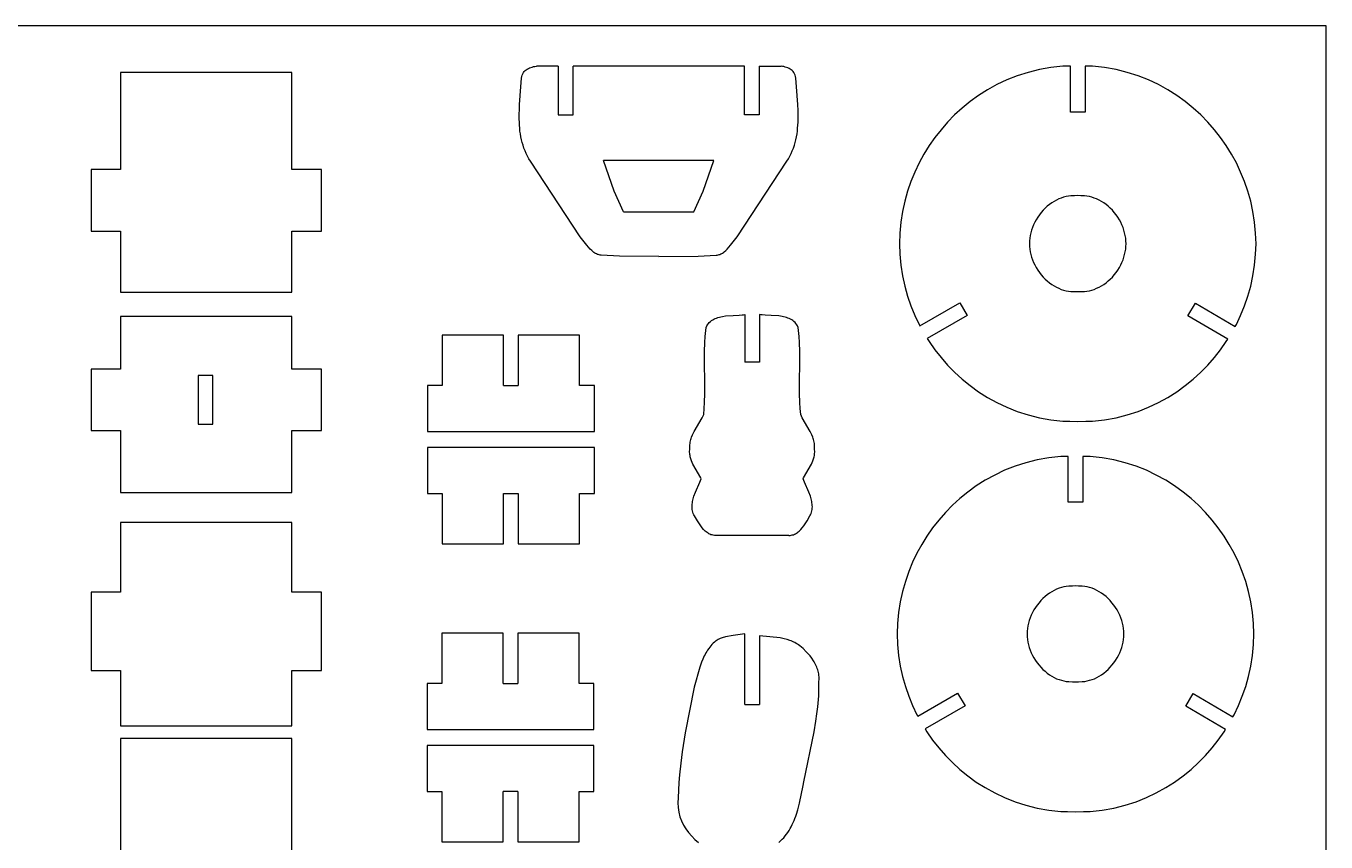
# Model space of a CAD drawing. Extents: x -103 to 103, y -133 to 133.
# Drawn here: x 0.7 to 103.2, y 68.8 to 133.2 of the extents above; entities that cross this region are included whole.
import ezdxf

# ---------------------------------------------------------------- set-up
doc = ezdxf.new("R2010")
doc.units = 0
doc.header["$MEASUREMENT"] = 0
doc.layers.get('0').update_dxf_attribs({"linetype": 'CONTINUOUS'})

msp = doc.modelspace()

# ---------------------------------------------------------------- linework, layer by layer
for p, q in [((103.17, 133.17), (-103.5, 133.17)), ((103.17, 7.83), (103.17, 133.17)), ((21.67, 129.5), (8.17, 129.5)), ((8.17, 129.5), (8.17, 121.84)), ((21.67, 121.84), (21.67, 129.5)), ((39.76, 129.06), (39.79, 129.19)), ((39.79, 129.19), (39.83, 129.3)), ((39.83, 129.3), (39.87, 129.4)), ((39.87, 129.4), (39.93, 129.49)), ((39.93, 129.49), (39.99, 129.58)), ((39.99, 129.58), (40.06, 129.65)), ((40.06, 129.65), (40.14, 129.72)), ((40.14, 129.72), (40.22, 129.77)), ((40.22, 129.77), (40.31, 129.82)), ((40.31, 129.82), (40.41, 129.87)), ((40.41, 129.87), (40.51, 129.9)), ((40.51, 129.9), (40.61, 129.93)), ((40.61, 129.93), (40.72, 129.96)), ((40.72, 129.96), (40.83, 129.98)), ((40.83, 129.98), (40.94, 130)), ((42.66, 130), (40.94, 130)), ((42.66, 130), (42.67, 126.17)), ((57.33, 130), (43.83, 130)), ((43.83, 126.17), (43.83, 130)), ((57.34, 126.17), (57.33, 130)), ((58.5, 130), (58.5, 126.17)), ((58.5, 130), (60.22, 130)), ((60.33, 129.98), (60.22, 130)), ((60.44, 129.96), (60.33, 129.98)), ((60.55, 129.93), (60.44, 129.96)), ((60.65, 129.9), (60.55, 129.93)), ((60.75, 129.87), (60.65, 129.9)), ((60.85, 129.82), (60.75, 129.87)), ((60.94, 129.77), (60.85, 129.82)), ((61.02, 129.72), (60.94, 129.77)), ((61.1, 129.65), (61.02, 129.72)), ((61.17, 129.58), (61.1, 129.65)), ((61.23, 129.49), (61.17, 129.58)), ((61.29, 129.4), (61.23, 129.49)), ((61.33, 129.3), (61.29, 129.4)), ((61.37, 129.19), (61.33, 129.3)), ((61.4, 129.06), (61.37, 129.19)), ((78.83, 129.23), (78.01, 128.91)), ((79.69, 129.51), (78.83, 129.23)), ((80.58, 129.73), (79.69, 129.51)), ((81.49, 129.89), (80.58, 129.73)), ((82.44, 129.99), (81.49, 129.89)), ((82.98, 130.01), (82.44, 129.99)), ((83.02, 130.01), (82.98, 130.01)), ((83.02, 126.38), (83.02, 130.01)), ((84.23, 130.01), (84.18, 130.01)), ((84.18, 130.01), (84.18, 126.38)), ((84.77, 129.99), (84.23, 130.01)), ((85.71, 129.89), (84.77, 129.99)), ((86.63, 129.73), (85.71, 129.89)), ((87.51, 129.51), (86.63, 129.73)), ((88.37, 129.23), (87.51, 129.51)), ((89.19, 128.91), (88.37, 129.23)), ((39.62, 126.98), (39.72, 128.38)), ((39.72, 128.38), (39.76, 129.06)), ((61.44, 128.38), (61.4, 129.06)), ((61.54, 126.98), (61.44, 128.38)), ((76.49, 128.12), (75.79, 127.68)), ((77.23, 128.54), (76.49, 128.12)), ((78.01, 128.91), (77.23, 128.54)), ((89.97, 128.54), (89.19, 128.91)), ((90.71, 128.12), (89.97, 128.54)), ((91.41, 127.68), (90.71, 128.12)), ((75.12, 127.2), (74.5, 126.69)), ((75.79, 127.68), (75.12, 127.2)), ((92.08, 127.2), (91.41, 127.68)), ((92.71, 126.69), (92.08, 127.2)), ((39.59, 126.28), (39.6, 126.51)), ((39.59, 126.04), (39.59, 126.28)), ((39.59, 125.81), (39.59, 126.04)), ((39.6, 126.51), (39.62, 126.98)), ((42.67, 126.17), (43.83, 126.17)), ((58.5, 126.17), (57.34, 126.17)), ((61.56, 126.51), (61.54, 126.98)), ((61.57, 126.28), (61.56, 126.51)), ((61.57, 126.04), (61.57, 126.28)), ((61.57, 125.81), (61.57, 126.04)), ((73.9, 126.15), (73.35, 125.58)), ((74.5, 126.69), (73.9, 126.15)), ((84.18, 126.38), (83.02, 126.38)), ((93.3, 126.15), (92.71, 126.69)), ((93.85, 125.58), (93.3, 126.15)), ((39.6, 125.57), (39.59, 125.81)), ((39.61, 125.34), (39.6, 125.57)), ((39.63, 125.11), (39.61, 125.34)), ((39.65, 124.88), (39.63, 125.11)), ((61.51, 124.88), (61.53, 125.11)), ((61.53, 125.11), (61.55, 125.34)), ((61.55, 125.34), (61.56, 125.57)), ((61.56, 125.57), (61.57, 125.81)), ((72.83, 124.99), (72.35, 124.37)), ((73.35, 125.58), (72.83, 124.99)), ((94.37, 124.99), (93.85, 125.58)), ((94.86, 124.37), (94.37, 124.99)), ((39.68, 124.65), (39.65, 124.88)), ((39.72, 124.42), (39.68, 124.65)), ((39.77, 124.2), (39.72, 124.42)), ((39.83, 123.98), (39.77, 124.2)), ((39.89, 123.76), (39.83, 123.98)), ((61.27, 123.76), (61.34, 123.98)), ((61.34, 123.98), (61.39, 124.2)), ((61.39, 124.2), (61.44, 124.42)), ((61.44, 124.42), (61.48, 124.65)), ((61.48, 124.65), (61.51, 124.88)), ((72.35, 124.37), (71.9, 123.73)), ((95.3, 123.73), (94.86, 124.37)), ((39.96, 123.54), (39.89, 123.76)), ((40.05, 123.33), (39.96, 123.54)), ((40.14, 123.11), (40.05, 123.33)), ((40.25, 122.91), (40.14, 123.11)), ((60.91, 122.91), (61.02, 123.11)), ((61.02, 123.11), (61.11, 123.33)), ((61.11, 123.33), (61.2, 123.54)), ((61.2, 123.54), (61.27, 123.76)), ((71.48, 123.06), (71.1, 122.37)), ((71.9, 123.73), (71.48, 123.06)), ((95.72, 123.06), (95.3, 123.73)), ((96.1, 122.37), (95.72, 123.06)), ((40.36, 122.7), (40.25, 122.91)), ((40.49, 122.5), (40.36, 122.7)), ((44.39, 116.55), (40.49, 122.5)), ((54.93, 122.57), (46.23, 122.57)), ((47.08, 120.15), (46.23, 122.57)), ((54.08, 120.15), (54.93, 122.57)), ((56.77, 116.55), (60.67, 122.5)), ((60.67, 122.5), (60.8, 122.7)), ((60.8, 122.7), (60.91, 122.91)), ((71.1, 122.37), (70.76, 121.65)), ((96.44, 121.65), (96.1, 122.37)), ((5.86, 121.84), (5.86, 116.99)), ((8.17, 121.84), (5.86, 121.84)), ((24.01, 121.84), (21.67, 121.84)), ((24.01, 116.99), (24.01, 121.84)), ((70.46, 120.91), (70.19, 120.14)), ((70.76, 121.65), (70.46, 120.91)), ((96.74, 120.91), (96.44, 121.65)), ((97.01, 120.14), (96.74, 120.91)), ((47.81, 118.5), (47.08, 120.15)), ((53.35, 118.5), (54.08, 120.15)), ((70.19, 120.14), (69.97, 119.35)), ((97.23, 119.35), (97.01, 120.14)), ((69.97, 119.35), (69.79, 118.54)), ((81.2, 118.95), (81.04, 118.8)), ((81.38, 119.09), (81.2, 118.95)), ((81.55, 119.22), (81.38, 119.09)), ((81.74, 119.33), (81.55, 119.22)), ((81.92, 119.44), (81.74, 119.33)), ((82.11, 119.53), (81.92, 119.44)), ((82.3, 119.6), (82.11, 119.53)), ((82.49, 119.66), (82.3, 119.6)), ((82.68, 119.71), (82.49, 119.66)), ((82.87, 119.74), (82.68, 119.71)), ((83.07, 119.76), (82.87, 119.74)), ((83.36, 119.77), (83.07, 119.76)), ((83.6, 119.79), (83.36, 119.77)), ((83.84, 119.77), (83.6, 119.79)), ((84.13, 119.76), (83.84, 119.77)), ((84.33, 119.74), (84.13, 119.76)), ((84.52, 119.71), (84.33, 119.74)), ((84.71, 119.66), (84.52, 119.71)), ((84.9, 119.6), (84.71, 119.66)), ((85.09, 119.53), (84.9, 119.6)), ((85.28, 119.44), (85.09, 119.53)), ((85.47, 119.33), (85.28, 119.44)), ((85.65, 119.22), (85.47, 119.33)), ((85.83, 119.09), (85.65, 119.22)), ((86, 118.95), (85.83, 119.09)), ((86.17, 118.8), (86, 118.95)), ((97.41, 118.54), (97.23, 119.35)), ((47.81, 118.5), (53.35, 118.5)), ((69.79, 118.54), (69.66, 117.7)), ((80.33, 117.89), (80.22, 117.69)), ((80.45, 118.09), (80.33, 117.89)), ((80.58, 118.28), (80.45, 118.09)), ((80.72, 118.46), (80.58, 118.28)), ((80.88, 118.63), (80.72, 118.46)), ((81.04, 118.8), (80.88, 118.63)), ((86.33, 118.63), (86.17, 118.8)), ((86.48, 118.46), (86.33, 118.63)), ((86.62, 118.28), (86.48, 118.46)), ((86.75, 118.09), (86.62, 118.28)), ((86.88, 117.89), (86.75, 118.09)), ((86.99, 117.69), (86.88, 117.89)), ((97.54, 117.7), (97.41, 118.54)), ((5.86, 116.99), (8.17, 116.99)), ((8.17, 116.99), (8.17, 112.17)), ((21.67, 112.17), (21.67, 116.99)), ((21.67, 116.99), (24.01, 116.99)), ((69.58, 116.84), (69.56, 116)), ((69.66, 117.7), (69.58, 116.84)), ((79.9, 116.85), (79.85, 116.64)), ((79.96, 117.06), (79.9, 116.85)), ((80.03, 117.27), (79.96, 117.06)), ((80.12, 117.48), (80.03, 117.27)), ((80.22, 117.69), (80.12, 117.48)), ((87.09, 117.48), (86.99, 117.69)), ((87.17, 117.27), (87.09, 117.48)), ((87.24, 117.06), (87.17, 117.27)), ((87.3, 116.85), (87.24, 117.06)), ((87.35, 116.64), (87.3, 116.85)), ((97.62, 116.84), (97.54, 117.7)), ((97.65, 116), (97.62, 116.84)), ((44.93, 115.87), (44.39, 116.55)), ((45.19, 115.56), (44.93, 115.87)), ((55.97, 115.56), (56.24, 115.87)), ((56.24, 115.87), (56.77, 116.55)), ((69.56, 116), (69.58, 115.17)), ((79.8, 116.22), (79.79, 116)), ((79.79, 116), (79.8, 115.79)), ((79.82, 116.43), (79.8, 116.22)), ((79.8, 115.79), (79.82, 115.58)), ((79.85, 116.64), (79.82, 116.43)), ((87.38, 116.43), (87.35, 116.64)), ((87.4, 116.22), (87.38, 116.43)), ((87.38, 115.58), (87.4, 115.79)), ((87.41, 116), (87.4, 116.22)), ((87.4, 115.79), (87.41, 116)), ((97.62, 115.17), (97.65, 116)), ((45.3, 115.45), (45.19, 115.56)), ((45.42, 115.35), (45.3, 115.45)), ((45.48, 115.31), (45.42, 115.35)), ((45.55, 115.26), (45.48, 115.31)), ((45.61, 115.23), (45.55, 115.26)), ((45.68, 115.19), (45.61, 115.23)), ((45.75, 115.16), (45.68, 115.19)), ((45.82, 115.14), (45.75, 115.16)), ((45.9, 115.11), (45.82, 115.14)), ((45.98, 115.1), (45.9, 115.11)), ((46.06, 115.09), (45.98, 115.1)), ((47.49, 115.01), (46.06, 115.09)), ((50.58, 115), (47.49, 115.01)), ((50.58, 115), (53.68, 115.01)), ((53.68, 115.01), (55.1, 115.09)), ((55.1, 115.09), (55.18, 115.1)), ((55.18, 115.1), (55.26, 115.11)), ((55.26, 115.11), (55.34, 115.14)), ((55.34, 115.14), (55.41, 115.16)), ((55.41, 115.16), (55.48, 115.19)), ((55.48, 115.19), (55.55, 115.23)), ((55.55, 115.23), (55.62, 115.26)), ((55.62, 115.26), (55.68, 115.31)), ((55.68, 115.31), (55.74, 115.35)), ((55.74, 115.35), (55.86, 115.45)), ((55.86, 115.45), (55.97, 115.56)), ((69.58, 115.17), (69.66, 114.31)), ((79.82, 115.58), (79.85, 115.37)), ((79.85, 115.37), (79.9, 115.16)), ((79.9, 115.16), (79.96, 114.94)), ((79.96, 114.94), (80.03, 114.73)), ((87.17, 114.73), (87.24, 114.94)), ((87.24, 114.94), (87.3, 115.16)), ((87.3, 115.16), (87.35, 115.37)), ((87.35, 115.37), (87.38, 115.58)), ((97.54, 114.31), (97.62, 115.17)), ((69.66, 114.31), (69.79, 113.47)), ((80.03, 114.73), (80.12, 114.52)), ((80.12, 114.52), (80.22, 114.32)), ((80.22, 114.32), (80.33, 114.11)), ((80.33, 114.11), (80.45, 113.92)), ((80.45, 113.92), (80.58, 113.73)), ((80.58, 113.73), (80.72, 113.55)), ((86.48, 113.55), (86.62, 113.73)), ((86.62, 113.73), (86.75, 113.92)), ((86.75, 113.92), (86.88, 114.11)), ((86.88, 114.11), (86.99, 114.32)), ((86.99, 114.32), (87.09, 114.52)), ((87.09, 114.52), (87.17, 114.73)), ((97.41, 113.47), (97.54, 114.31)), ((69.79, 113.47), (69.97, 112.65)), ((80.72, 113.55), (80.88, 113.37)), ((80.88, 113.37), (81.04, 113.21)), ((81.04, 113.21), (81.2, 113.06)), ((81.2, 113.06), (81.38, 112.91)), ((81.38, 112.91), (81.55, 112.79)), ((81.55, 112.79), (81.74, 112.67)), ((85.47, 112.67), (85.65, 112.79)), ((85.65, 112.79), (85.83, 112.91)), ((85.83, 112.91), (86, 113.06)), ((86, 113.06), (86.17, 113.21)), ((86.17, 113.21), (86.33, 113.37)), ((86.33, 113.37), (86.48, 113.55)), ((97.23, 112.65), (97.41, 113.47)), ((8.17, 112.17), (21.67, 112.17)), ((69.97, 112.65), (70.19, 111.86)), ((70.19, 111.86), (70.46, 111.09)), ((81.74, 112.67), (81.92, 112.57)), ((81.92, 112.57), (82.11, 112.48)), ((82.11, 112.48), (82.3, 112.4)), ((82.3, 112.4), (82.49, 112.34)), ((82.49, 112.34), (82.68, 112.29)), ((82.68, 112.29), (82.87, 112.26)), ((82.87, 112.26), (83.07, 112.24)), ((83.07, 112.24), (83.36, 112.23)), ((83.36, 112.23), (83.6, 112.22)), ((83.6, 112.22), (83.84, 112.23)), ((83.84, 112.23), (84.13, 112.24)), ((84.13, 112.24), (84.33, 112.26)), ((84.33, 112.26), (84.52, 112.29)), ((84.52, 112.29), (84.71, 112.34)), ((84.71, 112.34), (84.9, 112.4)), ((84.9, 112.4), (85.09, 112.48)), ((85.09, 112.48), (85.28, 112.57)), ((85.28, 112.57), (85.47, 112.67)), ((96.74, 111.09), (97.01, 111.86)), ((97.01, 111.86), (97.23, 112.65)), ((70.46, 111.09), (70.76, 110.35)), ((71.17, 109.52), (74.31, 111.33)), ((74.31, 111.33), (74.89, 110.33)), ((92.29, 110.3), (92.87, 111.3)), ((92.87, 111.3), (96.01, 109.48)), ((96.44, 110.35), (96.74, 111.09)), ((21.67, 110.27), (8.17, 110.27)), ((8.17, 110.27), (8.17, 106.11)), ((21.67, 106.11), (21.67, 110.27)), ((54.43, 109.61), (54.5, 109.7)), ((54.5, 109.7), (54.57, 109.79)), ((54.57, 109.79), (54.66, 109.87)), ((54.66, 109.87), (54.74, 109.94)), ((54.74, 109.94), (54.84, 110)), ((54.84, 110), (54.93, 110.05)), ((54.93, 110.05), (55.03, 110.1)), ((55.03, 110.1), (55.14, 110.14)), ((55.14, 110.14), (55.25, 110.18)), ((55.25, 110.18), (55.36, 110.21)), ((55.36, 110.21), (55.48, 110.24)), ((55.48, 110.24), (55.6, 110.26)), ((55.6, 110.26), (55.84, 110.3)), ((55.84, 110.3), (56.46, 110.35)), ((56.46, 110.35), (56.93, 110.37)), ((56.93, 110.37), (57.15, 110.39)), ((57.15, 110.39), (57.26, 110.4)), ((57.26, 110.4), (57.37, 110.42)), ((57.37, 110.42), (57.37, 106.67)), ((58.53, 110.42), (58.53, 106.67)), ((58.64, 110.4), (58.53, 110.42)), ((58.74, 110.39), (58.64, 110.4)), ((58.97, 110.37), (58.74, 110.39)), ((59.44, 110.35), (58.97, 110.37)), ((60.06, 110.3), (59.44, 110.35)), ((60.3, 110.26), (60.06, 110.3)), ((60.42, 110.24), (60.3, 110.26)), ((60.54, 110.21), (60.42, 110.24)), ((60.65, 110.18), (60.54, 110.21)), ((60.76, 110.14), (60.65, 110.18)), ((60.86, 110.1), (60.76, 110.14)), ((60.97, 110.05), (60.86, 110.1)), ((61.06, 110), (60.97, 110.05)), ((61.16, 109.94), (61.06, 110)), ((61.24, 109.87), (61.16, 109.94)), ((61.33, 109.79), (61.24, 109.87)), ((61.4, 109.7), (61.33, 109.79)), ((61.47, 109.61), (61.4, 109.7)), ((70.76, 110.35), (71.1, 109.64)), ((71.1, 109.64), (71.17, 109.52)), ((74.89, 110.33), (71.75, 108.52)), ((95.43, 108.48), (92.29, 110.3)), ((96.01, 109.48), (96.1, 109.64)), ((96.1, 109.64), (96.44, 110.35)), ((38.35, 108.79), (33.52, 108.79)), ((33.52, 108.79), (33.52, 104.81)), ((38.35, 104.81), (38.35, 108.79)), ((44.35, 108.79), (39.51, 108.79)), ((39.51, 108.79), (39.51, 104.81)), ((44.35, 104.81), (44.35, 108.79)), ((54.22, 108.21), (54.25, 108.69)), ((54.25, 108.69), (54.29, 109.16)), ((54.29, 109.16), (54.32, 109.39)), ((54.32, 109.39), (54.37, 109.51)), ((54.37, 109.51), (54.43, 109.61)), ((61.53, 109.51), (61.47, 109.61)), ((61.58, 109.39), (61.53, 109.51)), ((61.61, 109.16), (61.58, 109.39)), ((61.65, 108.69), (61.61, 109.16)), ((61.68, 108.21), (61.65, 108.69)), ((54.2, 107.5), (54.22, 108.21)), ((61.7, 107.5), (61.68, 108.21)), ((71.75, 108.52), (71.9, 108.28)), ((71.9, 108.28), (72.35, 107.64)), ((72.35, 107.64), (72.83, 107.02)), ((94.37, 107.02), (94.86, 107.64)), ((94.86, 107.64), (95.3, 108.28)), ((95.3, 108.28), (95.43, 108.48)), ((54.21, 104.18), (54.2, 107.5)), ((58.53, 106.67), (57.37, 106.67)), ((61.69, 104.18), (61.7, 107.5)), ((72.83, 107.02), (73.35, 106.43)), ((93.85, 106.43), (94.37, 107.02)), ((8.17, 106.11), (5.85, 106.11)), ((5.85, 106.11), (5.85, 101.27)), ((14.28, 105.6), (14.28, 101.77)), ((15.44, 105.6), (14.28, 105.6)), ((15.44, 101.77), (15.44, 105.6)), ((24.01, 106.11), (21.67, 106.11)), ((24.01, 101.27), (24.01, 106.11)), ((73.35, 106.43), (73.9, 105.86)), ((73.9, 105.86), (74.5, 105.32)), ((92.71, 105.32), (93.3, 105.86)), ((93.3, 105.86), (93.85, 106.43)), ((32.37, 104.81), (32.37, 101.19)), ((33.52, 104.81), (32.37, 104.81)), ((38.35, 104.81), (39.51, 104.81)), ((45.51, 104.81), (44.35, 104.81)), ((45.51, 101.19), (45.51, 104.81)), ((74.5, 105.32), (75.12, 104.81)), ((75.12, 104.81), (75.79, 104.33)), ((91.41, 104.33), (92.08, 104.81)), ((92.08, 104.81), (92.71, 105.32)), ((54.17, 103), (54.19, 103.47)), ((54.19, 103.47), (54.21, 104.18)), ((61.71, 103.47), (61.69, 104.18)), ((61.73, 103), (61.71, 103.47)), ((75.79, 104.33), (76.49, 103.88)), ((76.49, 103.88), (77.23, 103.47)), ((77.23, 103.47), (78.01, 103.1)), ((89.19, 103.1), (89.97, 103.47)), ((89.97, 103.47), (90.71, 103.88)), ((90.71, 103.88), (91.41, 104.33)), ((54, 102.26), (54.13, 102.53)), ((54.13, 102.53), (54.17, 103)), ((61.77, 102.53), (61.73, 103)), ((61.9, 102.26), (61.77, 102.53)), ((78.01, 103.1), (78.83, 102.77)), ((78.83, 102.77), (79.69, 102.5)), ((79.69, 102.5), (80.58, 102.27)), ((86.63, 102.27), (87.51, 102.5)), ((87.51, 102.5), (88.37, 102.77)), ((88.37, 102.77), (89.19, 103.1)), ((14.28, 101.77), (15.44, 101.77)), ((53.38, 101.2), (54, 102.26)), ((62.52, 101.2), (61.9, 102.26)), ((80.58, 102.27), (81.49, 102.11)), ((81.49, 102.11), (82.44, 102.01)), ((82.44, 102.01), (82.98, 102)), ((82.98, 102), (83.6, 101.97)), ((83.6, 101.97), (84.23, 102)), ((84.23, 102), (84.77, 102.01)), ((84.77, 102.01), (85.71, 102.11)), ((85.71, 102.11), (86.63, 102.27)), ((5.85, 101.27), (8.17, 101.27)), ((8.17, 101.27), (8.17, 96.38)), ((21.67, 101.27), (24.01, 101.27)), ((21.67, 96.38), (21.67, 101.27)), ((32.37, 101.19), (45.51, 101.19)), ((53.07, 100.35), (53.09, 100.45)), ((53.09, 100.45), (53.11, 100.55)), ((53.11, 100.55), (53.14, 100.64)), ((53.14, 100.64), (53.17, 100.74)), ((53.17, 100.74), (53.25, 100.92)), ((53.25, 100.92), (53.38, 101.2)), ((62.65, 100.92), (62.52, 101.2)), ((62.73, 100.74), (62.65, 100.92)), ((62.76, 100.64), (62.73, 100.74)), ((62.79, 100.55), (62.76, 100.64)), ((62.81, 100.45), (62.79, 100.55)), ((62.83, 100.35), (62.81, 100.45)), ((32.37, 99.94), (32.37, 96.31)), ((45.51, 99.94), (32.37, 99.94)), ((45.51, 96.31), (45.51, 99.94)), ((53.02, 99.64), (53.03, 99.74)), ((53.02, 99.55), (53.02, 99.64)), ((53.03, 99.46), (53.02, 99.55)), ((53.03, 100.04), (53.04, 100.15)), ((53.03, 99.94), (53.03, 100.04)), ((53.04, 99.83), (53.03, 99.94)), ((53.03, 99.74), (53.04, 99.83)), ((53.04, 99.37), (53.03, 99.46)), ((53.04, 100.15), (53.05, 100.25)), ((53.05, 99.29), (53.04, 99.37)), ((53.05, 100.25), (53.07, 100.35)), ((62.85, 100.25), (62.83, 100.35)), ((62.86, 100.15), (62.85, 100.25)), ((62.85, 99.29), (62.86, 99.37)), ((62.87, 100.04), (62.86, 100.15)), ((62.86, 99.83), (62.87, 99.94)), ((62.87, 99.74), (62.86, 99.83)), ((62.86, 99.37), (62.87, 99.46)), ((62.87, 99.94), (62.87, 100.04)), ((62.88, 99.64), (62.87, 99.74)), ((62.87, 99.46), (62.88, 99.55)), ((62.88, 99.55), (62.88, 99.64)), ((53.07, 99.2), (53.05, 99.29)), ((53.11, 99.03), (53.07, 99.2)), ((53.17, 98.87), (53.11, 99.03)), ((53.27, 98.62), (53.17, 98.87)), ((53.9, 97.55), (53.27, 98.62)), ((62, 97.55), (62.63, 98.62)), ((62.63, 98.62), (62.73, 98.87)), ((62.73, 98.87), (62.79, 99.03)), ((62.79, 99.03), (62.83, 99.2)), ((62.83, 99.2), (62.85, 99.29)), ((78.66, 98.46), (77.84, 98.13)), ((79.51, 98.73), (78.66, 98.46)), ((80.4, 98.96), (79.51, 98.73)), ((81.32, 99.12), (80.4, 98.96)), ((82.26, 99.22), (81.32, 99.12)), ((82.8, 99.23), (82.26, 99.22)), ((82.85, 99.23), (82.8, 99.23)), ((82.85, 95.61), (82.85, 99.23)), ((84.05, 99.23), (84.01, 99.23)), ((84.01, 99.23), (84.01, 95.61)), ((84.59, 99.22), (84.05, 99.23)), ((85.53, 99.12), (84.59, 99.22)), ((86.45, 98.96), (85.53, 99.12)), ((87.34, 98.73), (86.45, 98.96)), ((88.2, 98.46), (87.34, 98.73)), ((89.01, 98.13), (88.2, 98.46)), ((53.82, 97.19), (53.94, 97.47)), ((53.94, 97.47), (53.9, 97.55)), ((61.96, 97.47), (62, 97.55)), ((62.07, 97.19), (61.96, 97.47)), ((76.32, 97.35), (75.61, 96.9)), ((77.06, 97.76), (76.32, 97.35)), ((77.84, 98.13), (77.06, 97.76)), ((89.79, 97.76), (89.01, 98.13)), ((90.54, 97.35), (89.79, 97.76)), ((91.24, 96.9), (90.54, 97.35)), ((8.17, 96.38), (21.67, 96.38)), ((32.37, 96.31), (33.52, 96.31)), ((33.52, 96.31), (33.52, 92.33)), ((38.36, 92.33), (38.36, 96.31)), ((38.36, 96.31), (39.52, 96.31)), ((39.52, 96.31), (39.52, 92.33)), ((44.35, 96.31), (45.51, 96.31)), ((44.35, 92.33), (44.35, 96.31)), ((53.36, 96.09), (53.48, 96.4)), ((53.48, 96.4), (53.82, 97.19)), ((62.42, 96.4), (62.07, 97.19)), ((62.54, 96.09), (62.42, 96.4)), ((74.95, 96.42), (74.32, 95.91)), ((75.61, 96.9), (74.95, 96.42)), ((91.91, 96.42), (91.24, 96.9)), ((92.53, 95.91), (91.91, 96.42)), ((53.21, 95.25), (53.22, 95.35)), ((53.22, 95.46), (53.24, 95.56)), ((53.22, 95.35), (53.22, 95.46)), ((53.24, 95.56), (53.25, 95.67)), ((53.25, 95.67), (53.27, 95.77)), ((53.27, 95.77), (53.3, 95.88)), ((53.3, 95.88), (53.36, 96.09)), ((62.6, 95.88), (62.54, 96.09)), ((62.63, 95.77), (62.6, 95.88)), ((62.65, 95.67), (62.63, 95.77)), ((62.66, 95.56), (62.65, 95.67)), ((62.68, 95.46), (62.66, 95.56)), ((62.68, 95.35), (62.68, 95.46)), ((62.69, 95.25), (62.68, 95.35)), ((73.73, 95.37), (73.18, 94.8)), ((74.32, 95.91), (73.73, 95.37)), ((84.01, 95.61), (82.85, 95.61)), ((93.12, 95.37), (92.53, 95.91)), ((93.68, 94.8), (93.12, 95.37)), ((53.22, 95.14), (53.21, 95.25)), ((53.23, 95.04), (53.22, 95.14)), ((53.25, 94.94), (53.23, 95.04)), ((53.27, 94.83), (53.25, 94.94)), ((53.31, 94.73), (53.27, 94.83)), ((53.35, 94.63), (53.31, 94.73)), ((53.4, 94.53), (53.35, 94.63)), ((53.63, 94.15), (53.4, 94.53)), ((62.27, 94.15), (62.5, 94.53)), ((62.5, 94.53), (62.55, 94.63)), ((62.55, 94.63), (62.59, 94.73)), ((62.59, 94.73), (62.63, 94.83)), ((62.63, 94.83), (62.65, 94.94)), ((62.65, 94.94), (62.67, 95.04)), ((62.67, 95.04), (62.68, 95.14)), ((62.68, 95.14), (62.69, 95.25)), ((73.18, 94.8), (72.66, 94.21)), ((94.2, 94.21), (93.68, 94.8)), ((21.67, 94.02), (8.17, 94.02)), ((8.17, 94.02), (8.17, 88.53)), ((21.67, 88.53), (21.67, 94.02)), ((53.89, 93.75), (53.63, 94.15)), ((54, 93.6), (53.89, 93.75)), ((54.12, 93.46), (54, 93.6)), ((54.19, 93.39), (54.12, 93.46)), ((54.25, 93.33), (54.19, 93.39)), ((54.32, 93.27), (54.25, 93.33)), ((54.39, 93.22), (54.32, 93.27)), ((61.51, 93.22), (61.58, 93.27)), ((61.58, 93.27), (61.65, 93.33)), ((61.65, 93.33), (61.71, 93.39)), ((61.71, 93.39), (61.78, 93.46)), ((61.78, 93.46), (61.9, 93.6)), ((61.9, 93.6), (62.01, 93.75)), ((62.01, 93.75), (62.27, 94.15)), ((72.17, 93.59), (71.72, 92.95)), ((72.66, 94.21), (72.17, 93.59)), ((94.68, 93.59), (94.2, 94.21)), ((95.13, 92.95), (94.68, 93.59)), ((33.52, 92.33), (38.36, 92.33)), ((39.52, 92.33), (44.35, 92.33)), ((54.47, 93.17), (54.39, 93.22)), ((54.54, 93.12), (54.47, 93.17)), ((54.62, 93.09), (54.54, 93.12)), ((54.7, 93.05), (54.62, 93.09)), ((54.79, 93.03), (54.7, 93.05)), ((54.88, 93.01), (54.79, 93.03)), ((54.97, 92.99), (54.88, 93.01)), ((55.06, 92.99), (54.97, 92.99)), ((60.84, 92.99), (55.06, 92.99)), ((60.84, 92.99), (60.93, 92.99)), ((60.93, 92.99), (61.02, 93.01)), ((61.02, 93.01), (61.11, 93.03)), ((61.11, 93.03), (61.2, 93.05)), ((61.2, 93.05), (61.28, 93.09)), ((61.28, 93.09), (61.36, 93.12)), ((61.36, 93.12), (61.43, 93.17)), ((61.43, 93.17), (61.51, 93.22)), ((71.31, 92.28), (70.93, 91.59)), ((71.72, 92.95), (71.31, 92.28)), ((95.54, 92.28), (95.13, 92.95)), ((95.92, 91.59), (95.54, 92.28)), ((70.93, 91.59), (70.59, 90.88)), ((96.27, 90.88), (95.92, 91.59)), ((70.59, 90.88), (70.28, 90.14)), ((96.57, 90.14), (96.27, 90.88)), ((70.02, 89.37), (69.79, 88.58)), ((70.28, 90.14), (70.02, 89.37)), ((96.84, 89.37), (96.57, 90.14)), ((97.06, 88.58), (96.84, 89.37)), ((8.17, 88.53), (5.85, 88.53)), ((5.85, 88.53), (5.85, 82.35)), ((24, 88.53), (21.67, 88.53)), ((24, 82.35), (24, 88.53)), ((69.79, 88.58), (69.62, 87.76)), ((81.03, 88.17), (80.86, 88.02)), ((81.2, 88.32), (81.03, 88.17)), ((81.38, 88.44), (81.2, 88.32)), ((81.56, 88.56), (81.38, 88.44)), ((81.75, 88.66), (81.56, 88.56)), ((81.94, 88.75), (81.75, 88.66)), ((82.13, 88.83), (81.94, 88.75)), ((82.32, 88.89), (82.13, 88.83)), ((82.51, 88.94), (82.32, 88.89)), ((82.7, 88.97), (82.51, 88.94)), ((82.89, 88.99), (82.7, 88.97)), ((83.19, 89), (82.89, 88.99)), ((83.43, 89.01), (83.19, 89)), ((83.67, 89), (83.43, 89.01)), ((83.96, 88.99), (83.67, 89)), ((84.15, 88.97), (83.96, 88.99)), ((84.35, 88.94), (84.15, 88.97)), ((84.54, 88.89), (84.35, 88.94)), ((84.73, 88.83), (84.54, 88.89)), ((84.92, 88.75), (84.73, 88.83)), ((85.11, 88.66), (84.92, 88.75)), ((85.29, 88.56), (85.11, 88.66)), ((85.47, 88.44), (85.29, 88.56)), ((85.65, 88.32), (85.47, 88.44)), ((85.83, 88.17), (85.65, 88.32)), ((85.99, 88.02), (85.83, 88.17)), ((97.24, 87.76), (97.06, 88.58)), ((69.62, 87.76), (69.49, 86.92)), ((80.15, 87.12), (80.04, 86.91)), ((80.27, 87.31), (80.15, 87.12)), ((80.41, 87.5), (80.27, 87.31)), ((80.55, 87.69), (80.41, 87.5)), ((80.7, 87.86), (80.55, 87.69)), ((80.86, 88.02), (80.7, 87.86)), ((86.15, 87.86), (85.99, 88.02)), ((86.3, 87.69), (86.15, 87.86)), ((86.45, 87.5), (86.3, 87.69)), ((86.58, 87.31), (86.45, 87.5)), ((86.7, 87.12), (86.58, 87.31)), ((86.81, 86.91), (86.7, 87.12)), ((97.37, 86.92), (97.24, 87.76)), ((69.41, 86.06), (69.38, 85.23)), ((69.49, 86.92), (69.41, 86.06)), ((79.72, 86.07), (79.68, 85.86)), ((79.78, 86.29), (79.72, 86.07)), ((79.86, 86.5), (79.78, 86.29)), ((79.94, 86.71), (79.86, 86.5)), ((80.04, 86.91), (79.94, 86.71)), ((86.91, 86.71), (86.81, 86.91)), ((87, 86.5), (86.91, 86.71)), ((87.07, 86.29), (87, 86.5)), ((87.13, 86.07), (87.07, 86.29)), ((87.18, 85.86), (87.13, 86.07)), ((97.45, 86.06), (97.37, 86.92)), ((97.47, 85.23), (97.45, 86.06)), ((33.49, 85.29), (33.49, 81.31)), ((38.32, 85.29), (33.49, 85.29)), ((38.32, 81.31), (38.32, 85.29)), ((44.31, 85.29), (39.48, 85.29)), ((39.48, 85.29), (39.48, 81.31)), ((44.31, 81.31), (44.31, 85.29)), ((56.44, 85.11), (55.84, 84.99)), ((57.37, 85.24), (56.44, 85.11)), ((57.37, 79.67), (57.37, 85.24)), ((60.15, 84.91), (58.53, 85.08)), ((58.53, 85.08), (58.53, 79.67)), ((69.38, 85.23), (69.41, 84.39)), ((79.63, 85.44), (79.62, 85.23)), ((79.62, 85.23), (79.63, 85.01)), ((79.64, 85.65), (79.63, 85.44)), ((79.68, 85.86), (79.64, 85.65)), ((87.21, 85.65), (87.18, 85.86)), ((87.23, 85.44), (87.21, 85.65)), ((87.23, 85.23), (87.23, 85.44)), ((87.23, 85.01), (87.23, 85.23)), ((97.45, 84.39), (97.47, 85.23)), ((54.52, 84.08), (54.44, 83.96)), ((54.6, 84.18), (54.52, 84.08)), ((54.69, 84.29), (54.6, 84.18)), ((54.78, 84.4), (54.69, 84.29)), ((54.87, 84.5), (54.78, 84.4)), ((54.98, 84.59), (54.87, 84.5)), ((55.05, 84.65), (54.98, 84.59)), ((55.12, 84.69), (55.05, 84.65)), ((55.27, 84.78), (55.12, 84.69)), ((55.43, 84.86), (55.27, 84.78)), ((55.59, 84.92), (55.43, 84.86)), ((55.84, 84.99), (55.59, 84.92)), ((60.48, 84.84), (60.15, 84.91)), ((60.7, 84.79), (60.48, 84.84)), ((60.91, 84.72), (60.7, 84.79)), ((61.02, 84.68), (60.91, 84.72)), ((61.12, 84.64), (61.02, 84.68)), ((61.22, 84.59), (61.12, 84.64)), ((61.32, 84.54), (61.22, 84.59)), ((61.42, 84.48), (61.32, 84.54)), ((61.51, 84.42), (61.42, 84.48)), ((61.61, 84.36), (61.51, 84.42)), ((61.7, 84.29), (61.61, 84.36)), ((61.96, 84.07), (61.7, 84.29)), ((62.2, 83.83), (61.96, 84.07)), ((69.41, 84.39), (69.49, 83.53)), ((79.63, 85.01), (79.64, 84.8)), ((79.64, 84.8), (79.68, 84.59)), ((79.68, 84.59), (79.72, 84.38)), ((79.72, 84.38), (79.78, 84.17)), ((79.78, 84.17), (79.86, 83.96)), ((87, 83.96), (87.07, 84.17)), ((87.07, 84.17), (87.13, 84.38)), ((87.13, 84.38), (87.18, 84.59)), ((87.18, 84.59), (87.21, 84.8)), ((87.21, 84.8), (87.23, 85.01)), ((97.37, 83.53), (97.45, 84.39)), ((53.96, 82.99), (53.82, 82.61)), ((54.06, 83.25), (53.96, 82.99)), ((54.17, 83.49), (54.06, 83.25)), ((54.24, 83.61), (54.17, 83.49)), ((54.3, 83.73), (54.24, 83.61)), ((54.37, 83.85), (54.3, 83.73)), ((54.44, 83.96), (54.37, 83.85)), ((62.36, 83.66), (62.2, 83.83)), ((62.51, 83.49), (62.36, 83.66)), ((62.65, 83.31), (62.51, 83.49)), ((62.78, 83.12), (62.65, 83.31)), ((62.83, 83.02), (62.78, 83.12)), ((62.89, 82.92), (62.83, 83.02)), ((69.49, 83.53), (69.62, 82.69)), ((79.86, 83.96), (79.94, 83.75)), ((79.94, 83.75), (80.04, 83.54)), ((80.04, 83.54), (80.15, 83.34)), ((80.15, 83.34), (80.27, 83.14)), ((80.27, 83.14), (80.41, 82.95)), ((86.45, 82.95), (86.58, 83.14)), ((86.58, 83.14), (86.7, 83.34)), ((86.7, 83.34), (86.81, 83.54)), ((86.81, 83.54), (86.91, 83.75)), ((86.91, 83.75), (87, 83.96)), ((97.24, 82.69), (97.37, 83.53)), ((5.85, 82.35), (8.17, 82.35)), ((8.17, 82.35), (8.18, 77.98)), ((21.67, 77.97), (21.67, 82.35)), ((21.67, 82.35), (24, 82.35)), ((53.82, 82.61), (53.38, 81.02)), ((62.94, 82.82), (62.89, 82.92)), ((62.99, 82.72), (62.94, 82.82)), ((63.04, 82.61), (62.99, 82.72)), ((63.08, 82.51), (63.04, 82.61)), ((63.11, 82.4), (63.08, 82.51)), ((63.14, 82.29), (63.11, 82.4)), ((63.17, 82.18), (63.14, 82.29)), ((63.19, 82.07), (63.17, 82.18)), ((63.21, 81.96), (63.19, 82.07)), ((63.22, 81.85), (63.21, 81.96)), ((69.62, 82.69), (69.79, 81.88)), ((80.41, 82.95), (80.55, 82.77)), ((80.55, 82.77), (80.7, 82.6)), ((80.7, 82.6), (80.86, 82.43)), ((80.86, 82.43), (81.03, 82.28)), ((81.03, 82.28), (81.2, 82.14)), ((81.2, 82.14), (81.38, 82.01)), ((81.38, 82.01), (81.56, 81.9)), ((85.29, 81.9), (85.47, 82.01)), ((85.47, 82.01), (85.65, 82.14)), ((85.65, 82.14), (85.83, 82.28)), ((85.83, 82.28), (85.99, 82.43)), ((85.99, 82.43), (86.15, 82.6)), ((86.15, 82.6), (86.3, 82.77)), ((86.3, 82.77), (86.45, 82.95)), ((97.06, 81.88), (97.24, 82.69)), ((32.33, 81.31), (32.33, 77.69)), ((33.49, 81.31), (32.33, 81.31)), ((38.32, 81.31), (39.48, 81.31)), ((45.47, 81.31), (44.31, 81.31)), ((45.47, 77.69), (45.47, 81.31)), ((53.38, 81.02), (52.68, 77.44)), ((63.21, 81.5), (63.22, 81.62)), ((63.21, 81.21), (63.21, 81.5)), ((63.21, 80.92), (63.21, 81.21)), ((63.22, 81.73), (63.22, 81.85)), ((63.22, 81.62), (63.22, 81.73)), ((69.79, 81.88), (70.02, 81.09)), ((70.02, 81.09), (70.28, 80.32)), ((81.56, 81.9), (81.75, 81.79)), ((81.75, 81.79), (81.94, 81.7)), ((81.94, 81.7), (82.13, 81.63)), ((82.13, 81.63), (82.32, 81.57)), ((82.32, 81.57), (82.51, 81.52)), ((82.51, 81.52), (82.7, 81.49)), ((82.7, 81.49), (82.89, 81.47)), ((82.89, 81.47), (83.19, 81.46)), ((83.19, 81.46), (83.43, 81.44)), ((83.43, 81.44), (83.67, 81.46)), ((83.67, 81.46), (83.96, 81.47)), ((83.96, 81.47), (84.15, 81.49)), ((84.15, 81.49), (84.35, 81.52)), ((84.35, 81.52), (84.54, 81.57)), ((84.54, 81.57), (84.73, 81.63)), ((84.73, 81.63), (84.92, 81.7)), ((84.92, 81.7), (85.11, 81.79)), ((85.11, 81.79), (85.29, 81.9)), ((96.57, 80.32), (96.84, 81.09)), ((96.84, 81.09), (97.06, 81.88)), ((63.14, 79.78), (63.17, 80.06)), ((63.17, 80.06), (63.19, 80.35)), ((63.19, 80.35), (63.2, 80.63)), ((63.2, 80.63), (63.21, 80.92)), ((70.28, 80.32), (70.59, 79.58)), ((70.99, 78.75), (74.14, 80.56)), ((74.14, 80.56), (74.72, 79.55)), ((92.12, 79.52), (92.7, 80.52)), ((92.7, 80.52), (95.83, 78.7)), ((96.27, 79.58), (96.57, 80.32)), ((57.37, 79.67), (58.53, 79.67)), ((62.97, 78.35), (63.05, 78.92)), ((63.05, 78.92), (63.12, 79.49)), ((63.12, 79.49), (63.14, 79.78)), ((70.59, 79.58), (70.93, 78.86)), ((74.72, 79.55), (71.57, 77.75)), ((95.25, 77.7), (92.12, 79.52)), ((95.92, 78.86), (96.27, 79.58)), ((8.18, 77.98), (21.67, 77.97)), ((62.83, 77.5), (62.97, 78.35)), ((70.93, 78.86), (70.99, 78.75)), ((95.83, 78.7), (95.92, 78.86)), ((21.67, 76.99), (8.17, 76.99)), ((8.17, 76.99), (8.17, 66.75)), ((21.67, 66.75), (21.67, 76.99)), ((32.33, 77.69), (45.47, 77.69)), ((52.68, 77.44), (52.44, 75.94)), ((62.02, 73.56), (62.83, 77.5)), ((71.57, 77.75), (71.72, 77.5)), ((71.72, 77.5), (72.17, 76.86)), ((72.17, 76.86), (72.66, 76.24)), ((94.2, 76.24), (94.68, 76.86)), ((94.68, 76.86), (95.13, 77.5)), ((95.13, 77.5), (95.25, 77.7)), ((45.47, 76.44), (32.33, 76.44)), ((32.33, 76.44), (32.33, 72.81)), ((45.47, 72.81), (45.47, 76.44)), ((52.44, 75.94), (52.32, 75.04)), ((72.66, 76.24), (73.18, 75.65)), ((93.68, 75.65), (94.2, 76.24)), ((52.32, 75.04), (52.23, 74.13)), ((73.18, 75.65), (73.73, 75.08)), ((73.73, 75.08), (74.32, 74.54)), ((92.53, 74.54), (93.12, 75.08)), ((93.12, 75.08), (93.68, 75.65)), ((52.23, 74.13), (52.18, 73.52)), ((74.32, 74.54), (74.95, 74.03)), ((74.95, 74.03), (75.61, 73.55)), ((91.24, 73.55), (91.91, 74.03)), ((91.91, 74.03), (92.53, 74.54)), ((32.33, 72.81), (33.49, 72.81)), ((33.49, 72.81), (33.49, 68.83)), ((38.33, 68.83), (38.33, 72.81)), ((39.49, 72.81), (38.33, 72.81)), ((39.49, 72.81), (39.49, 68.83)), ((44.31, 68.83), (44.31, 72.81)), ((44.31, 72.81), (45.47, 72.81)), ((52.14, 72.92), (52.11, 72.31)), ((52.18, 73.52), (52.14, 72.92)), ((61.67, 71.88), (61.97, 73.27)), ((61.97, 73.27), (62.02, 73.56)), ((75.61, 73.55), (76.32, 73.11)), ((76.32, 73.11), (77.06, 72.69)), ((89.79, 72.69), (90.54, 73.11)), ((90.54, 73.11), (91.24, 73.55)), ((52.11, 72.31), (52.09, 71.92)), ((52.09, 71.92), (52.11, 71.54)), ((61.54, 71.36), (61.67, 71.88)), ((77.06, 72.69), (77.84, 72.32)), ((77.84, 72.32), (78.66, 72)), ((78.66, 72), (79.51, 71.72)), ((79.51, 71.72), (80.4, 71.5)), ((86.45, 71.5), (87.34, 71.72)), ((87.34, 71.72), (88.2, 72)), ((88.2, 72), (89.01, 72.32)), ((89.01, 72.32), (89.79, 72.69)), ((52.11, 71.54), (52.16, 71.17)), ((52.16, 71.17), (52.25, 70.82)), ((52.25, 70.82), (52.38, 70.48)), ((61.32, 70.68), (61.38, 70.85)), ((61.38, 70.85), (61.43, 71.02)), ((61.43, 71.02), (61.54, 71.36)), ((80.4, 71.5), (81.32, 71.34)), ((81.32, 71.34), (82.26, 71.24)), ((82.26, 71.24), (82.8, 71.22)), ((82.8, 71.22), (83.43, 71.19)), ((83.43, 71.19), (84.05, 71.22)), ((84.05, 71.22), (84.59, 71.24)), ((84.59, 71.24), (85.53, 71.34)), ((85.53, 71.34), (86.45, 71.5)), ((52.38, 70.48), (52.54, 70.16)), ((52.54, 70.16), (52.72, 69.85)), ((52.72, 69.85), (52.94, 69.56)), ((60.77, 69.58), (60.86, 69.73)), ((60.86, 69.73), (60.95, 69.88)), ((60.95, 69.88), (61.03, 70.03)), ((61.03, 70.03), (61.11, 70.19)), ((61.11, 70.19), (61.19, 70.35)), ((61.19, 70.35), (61.25, 70.51)), ((61.25, 70.51), (61.32, 70.68)), ((33.49, 68.83), (38.33, 68.83)), ((39.49, 68.83), (44.31, 68.83)), ((52.94, 69.56), (53.18, 69.29)), ((53.18, 69.29), (53.44, 69.03)), ((53.44, 69.03), (53.72, 68.79)), ((60.05, 68.79), (60.19, 68.91)), ((60.19, 68.91), (60.32, 69.04)), ((60.32, 69.04), (60.44, 69.16)), ((60.44, 69.16), (60.55, 69.3)), ((60.55, 69.3), (60.66, 69.44)), ((60.66, 69.44), (60.77, 69.58))]:
    msp.add_line(p, q)

doc.saveas('drawing.dxf')
